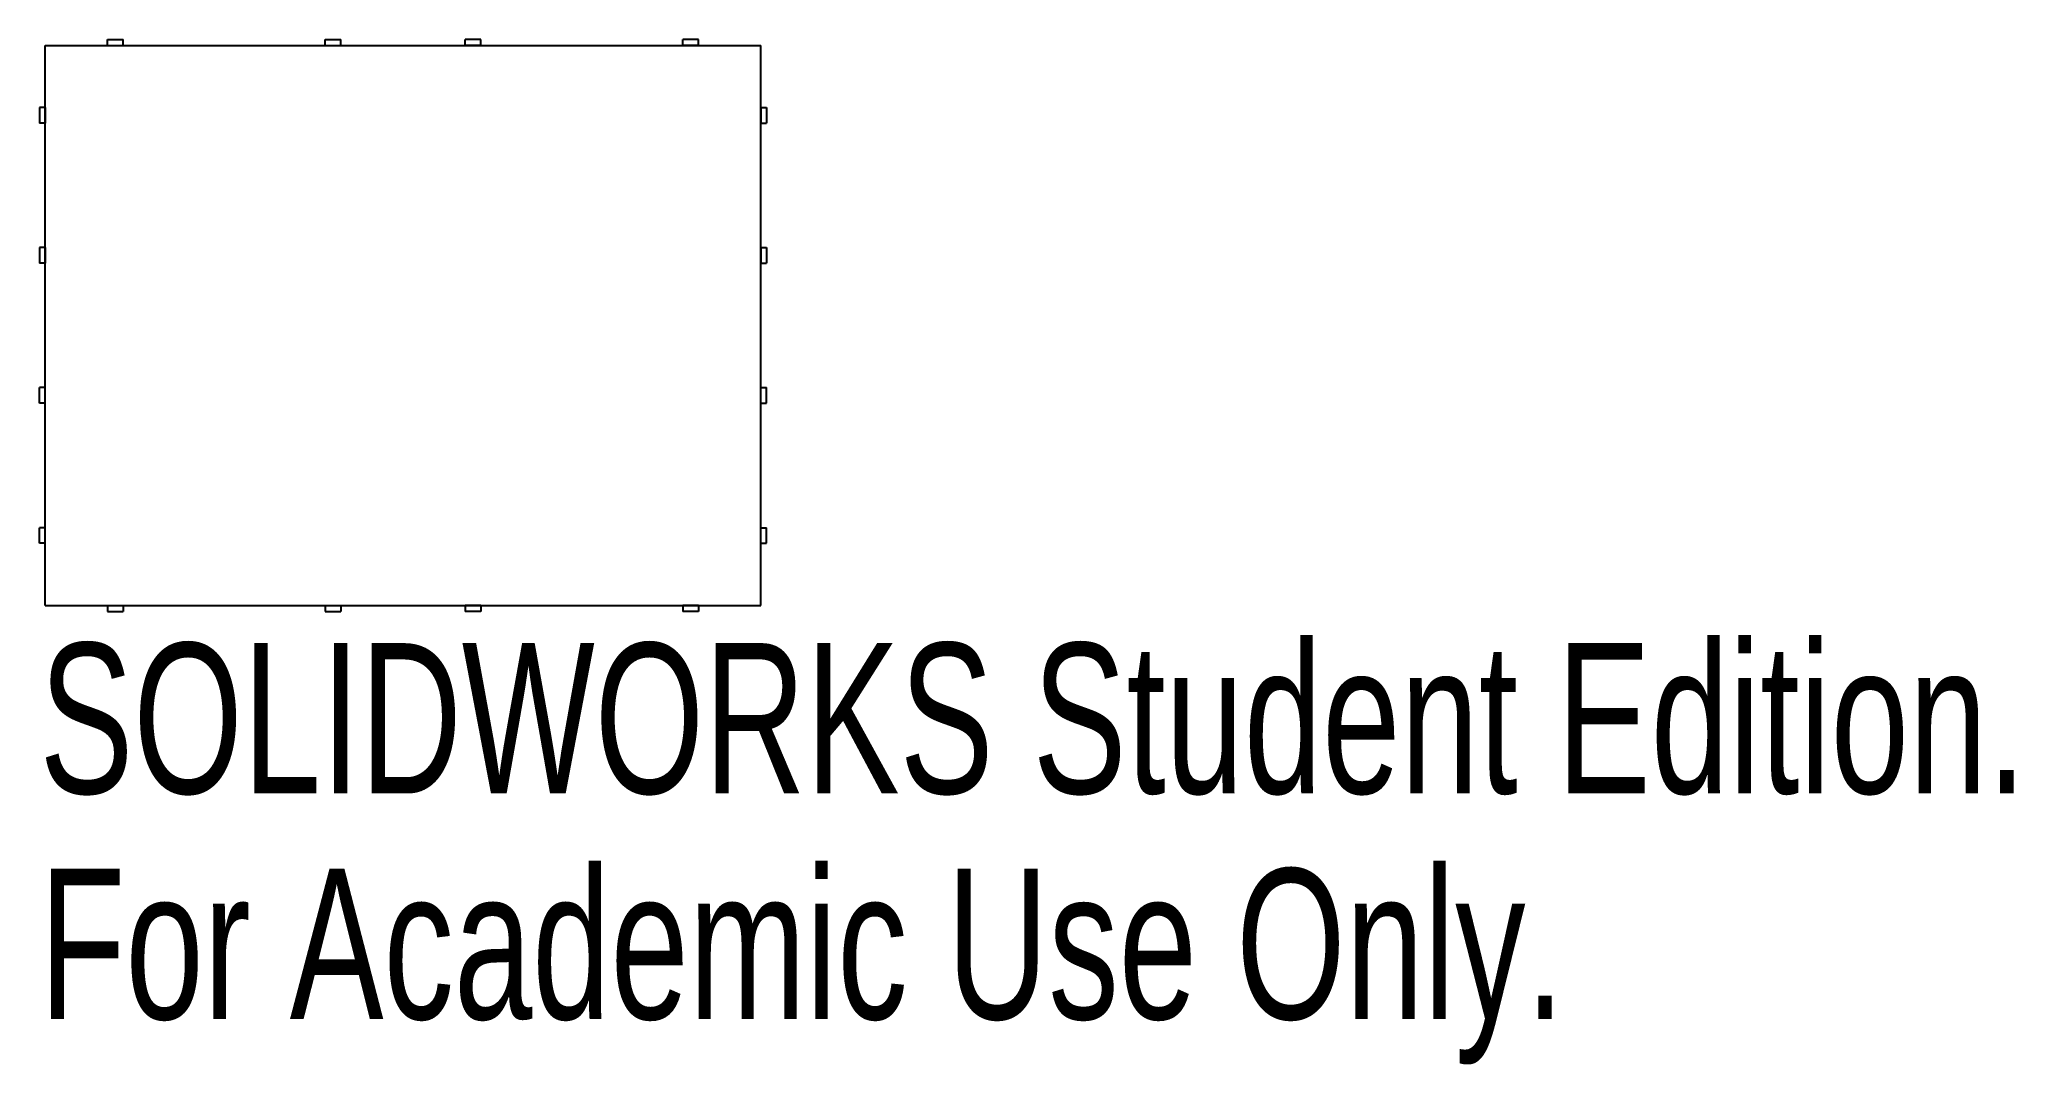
# Model space of a CAD drawing. Header units: millimetres. Extents: x -0.2 to 63.3, y -14.7 to 18.2.
import ezdxf

# ---------------------------------------------------------------- set-up
doc = ezdxf.new("R2010")
doc.units = ezdxf.units.MM
doc.styles.add('SLDTEXTSTYLE0', font='TXT', dxfattribs={"width": 0.7})

msp = doc.modelspace()

# ---------------------------------------------------------------- linework, layer by layer
at = {"color": 7, "linetype": 'Continuous'}
for p, q in [((0, 0), (0, 18)), ((0, 18), (23, 18)), ((2, 18), (2, 18.1875)), ((2, 18.1875), (2.5, 18.1875)), ((2, 18), (2.5, 18)), ((2.5, 18), (2.5, 18.1875)), ((9, 18), (9, 18.1875)), ((9, 18.1875), (9.5, 18.1875)), ((9, 18), (9.5, 18)), ((9.5, 18), (9.5, 18.1875)), ((13.5, 18), (13.5, 18.1875)), ((14, 18.1875), (13.5, 18.1875)), ((14, 18), (13.5, 18)), ((14, 18), (14, 18.1875)), ((20.5, 18), (20.5, 18.1875)), ((21, 18.1875), (20.5, 18.1875)), ((21, 18), (20.5, 18)), ((21, 18), (21, 18.1875)), ((23, 0), (23, 18)), ((-0.1875, 16), (-0.1875, 15.5)), ((0, 16), (-0.1875, 16)), ((0, 16), (0, 15.5)), ((23, 16), (23.1875, 16)), ((23, 16), (23, 15.5)), ((23.1875, 16), (23.1875, 15.5)), ((0, 15.5), (-0.1875, 15.5)), ((23, 15.5), (23.1875, 15.5)), ((-0.1875, 11.5), (-0.1875, 11)), ((0, 11.5), (-0.1875, 11.5)), ((0, 11.5), (0, 11)), ((23, 11.5), (23.1875, 11.5)), ((23, 11.5), (23, 11)), ((23.1875, 11.5), (23.1875, 11)), ((0, 11), (-0.1875, 11)), ((23, 11), (23.1875, 11)), ((0, 7), (-0.1875, 7)), ((-0.1875, 6.5), (-0.1875, 7)), ((0, 6.5), (0, 7)), ((23, 7), (23.1875, 7)), ((23, 6.5), (23, 7)), ((23.1875, 6.5), (23.1875, 7)), ((0, 6.5), (-0.1875, 6.5)), ((23, 6.5), (23.1875, 6.5)), ((0, 2.5), (-0.1875, 2.5)), ((-0.1875, 2), (-0.1875, 2.5)), ((0, 2), (-0.1875, 2)), ((0, 2), (0, 2.5)), ((23, 2.5), (23.1875, 2.5)), ((23, 2), (23, 2.5)), ((23, 2), (23.1875, 2)), ((23.1875, 2), (23.1875, 2.5)), ((0, 0), (23, 0)), ((2, 0), (2, -0.1875)), ((2, 0), (2.5, 0)), ((2.5, 0), (2.5, -0.1875)), ((9, 0), (9, -0.1875)), ((9, 0), (9.5, 0)), ((9.5, 0), (9.5, -0.1875)), ((14, 0), (13.5, 0)), ((13.5, 0), (13.5, -0.1875)), ((14, 0), (14, -0.1875)), ((21, 0), (20.5, 0)), ((20.5, 0), (20.5, -0.1875)), ((21, 0), (21, -0.1875)), ((2, -0.1875), (2.5, -0.1875)), ((9, -0.1875), (9.5, -0.1875)), ((14, -0.1875), (13.5, -0.1875)), ((21, -0.1875), (20.5, -0.1875))]:
    msp.add_line(p, q, dxfattribs=at)

# ---------------------------------------------------------------- texts
at = {"color": 7, "linetype": 'Continuous', "char_height": 4.83362, "attachment_point": 1, "style": 'SLDTEXTSTYLE0'}
for s, insert in [('SOLIDWORKS Student Edition.', (-0.1875, -1.2071)), ('For Academic Use Only.', (-0.1875, -8.4575))]:
    msp.add_mtext(s, dxfattribs=dict(at, insert=insert))

doc.saveas('drawing.dxf')
